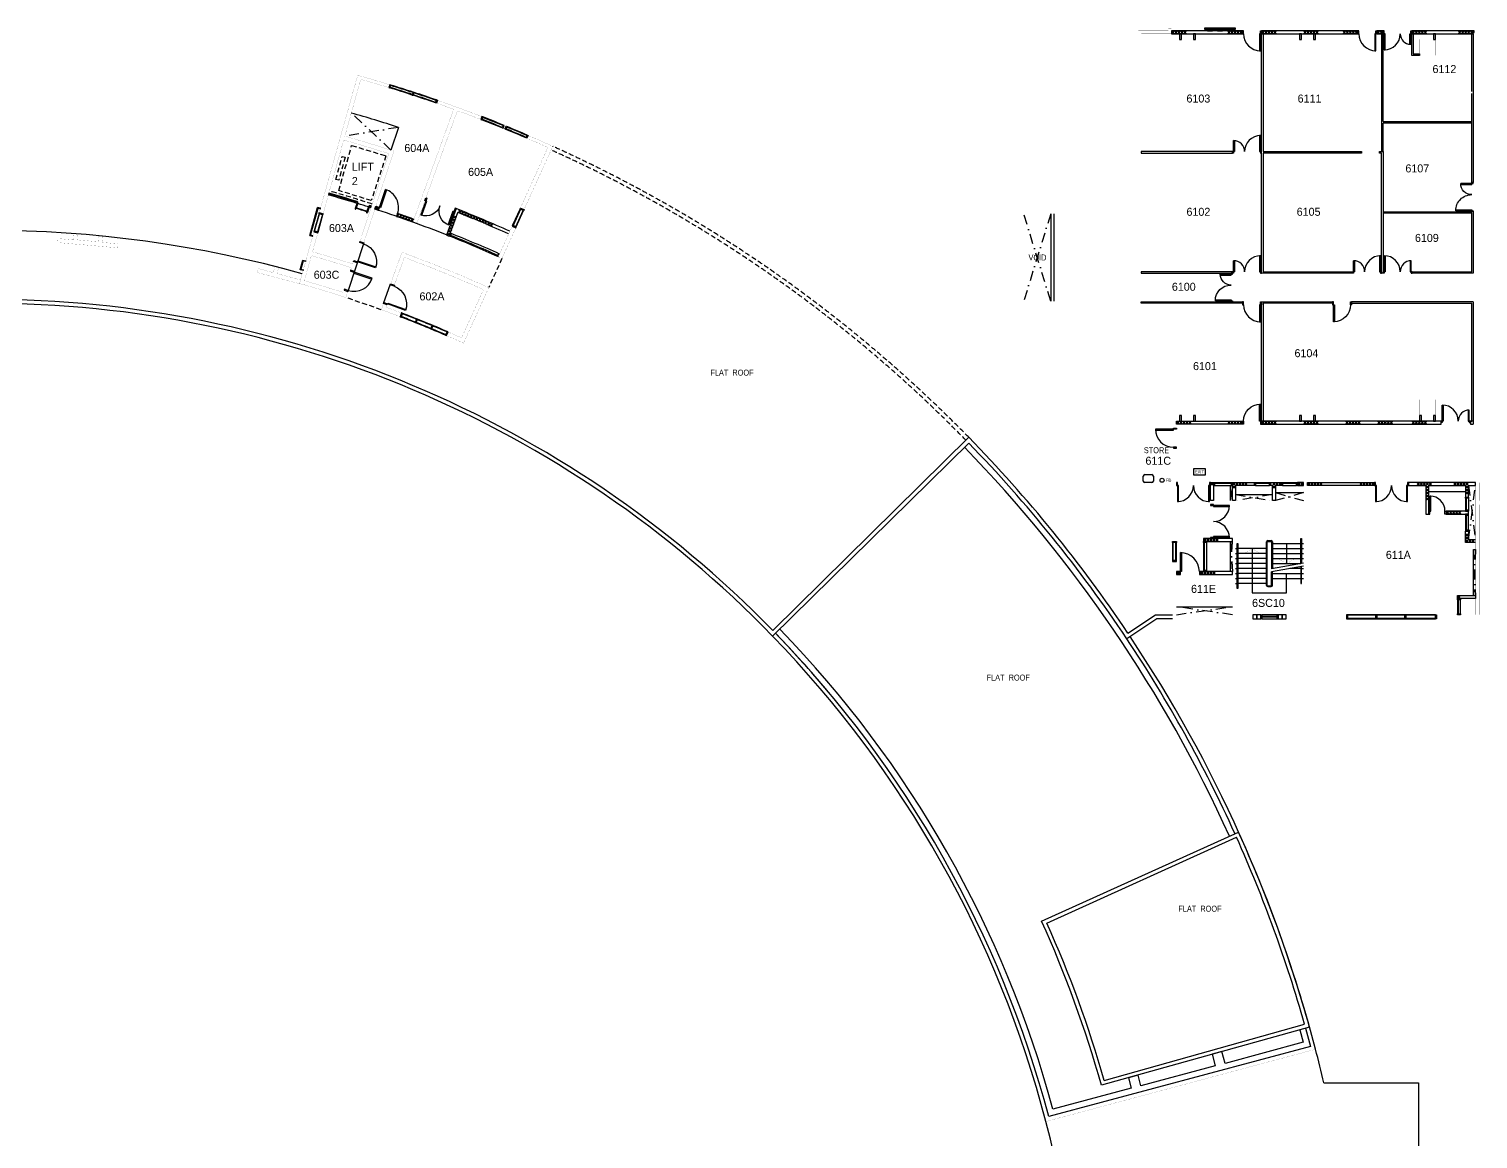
# Model space of a CAD drawing. Header units: millimetres. Extents: x -68474 to 336700, y -113450 to 53663.
# Drawn here: x 2114 to 74525, y -75554 to -20080 of the extents above; entities that cross this region are included whole.
import ezdxf

# ---------------------------------------------------------------- set-up
doc = ezdxf.new("R2010")
doc.units = ezdxf.units.MM
doc.header["$LTSCALE"] = 1000
doc.linetypes.add('s4148a$0$DASHDOT', pattern=[1, 0.5, -0.25, 0, -0.25])
doc.linetypes.add('s4148a$0$HIDDEN', pattern=[0.375, 0.25, -0.125])
for name, color, linetype in [('s4148a$0$11', 14, 'Continuous'), ('s4148a$0$17', 14, 'Continuous'), ('s4148a$0$20', 7, 'Continuous'), ('s4148a$0$22', 7, 'Continuous'), ('s4148a$0$23', 7, 'Continuous'), ('s4148a$0$25', 7, 'Continuous'), ('s4148a$0$30', 7, 'Continuous'), ('s4148a$0$31', 7, 'Continuous'), ('s4148a$0$33', 7, 'Continuous'), ('s4148a$0$41', 7, 'Continuous'), ('s4148a$0$42', 7, 'Continuous'), ('s4148a$0$45', 7, 'Continuous'), ('s4148a$0$48', 7, 'Continuous'), ('s4148a$0$49', 7, 'Continuous'), ('s4148a$0$56', 7, 'Continuous'), ('s4148a$0$6', 7, 'Continuous'), ('s4148a$0$ROOM-NO', 4, 'Continuous')]:
    doc.layers.add(name, color=color, linetype=linetype)
doc.styles.add('s4148a$0$STANDARD', font='txt')

# ---------------------------------------------------------------- blocks, each defined once
blk = doc.blocks.new('s4148a$0$D950')
at = {"layer": 's4148a$0$41', "color": 14, "linetype": 'Continuous'}
for points in [[(0.1, 1), (0.05, 1), (0.05, 0), (0, 0), (0, 0.15), (0.1, 0.15)], [(0.9, 0), (0.95, 0), (0.95, 0.15), (0.9, 0.15)]]:
    blk.add_lwpolyline(points, close=True, dxfattribs=at)
blk.add_arc((0.05, 0.15), 0.85, 0, 90, dxfattribs=at)
blk = doc.blocks.new('s4148a$0$D1050A')
at = {"layer": 's4148a$0$30', "color": 14, "linetype": 'Continuous'}
for points in [[(0.05, 0.2), (0.1001, 0.2), (0.1, 1.15), (0.05, 1.15)], [(0, 0), (0.05, 0), (0.05, 0.2), (0, 0.2)], [(1, 0), (1.05, 0), (1.0501, 0.2), (1, 0.2)]]:
    blk.add_lwpolyline(points, close=True, dxfattribs=at)
blk.add_arc((0.05, 0.200001), 0.950005, 0.000131, 90.000131, dxfattribs=at)
blk = doc.blocks.new('s4148a$0$D1600B')
at = {"layer": 's4148a$0$30', "color": 14, "linetype": 'Continuous'}
for points in [[(0, 0), (0.05, 0), (0.0501, 0.9), (0.1, 0.9), (0.1, 0.15), (0, 0.15), (0, 0)], [(1.6, 0), (1.55, 0), (1.5501, 0.9), (1.5, 0.9), (1.5, 0.15), (1.6, 0.15), (1.6, 0)]]:
    blk.add_lwpolyline(points, dxfattribs=at)
for centre, start, end in [((0.05, 0.15), 359.999944, 89.999944), ((1.550004, 0.149999), 89.999942, 179.999942)]:
    blk.add_arc(centre, 0.750002, start, end, dxfattribs=at)
blk = doc.blocks.new('s4148a$0$HAT15')
at = {"layer": 's4148a$0$22', "color": 14, "linetype": 'Continuous'}
for p, q in [((0, 0), (0.15, 0.15)), ((0, 0.15), (0.15, 0))]:
    blk.add_line(p, q, dxfattribs=at)
blk = doc.blocks.new('s4148a$0$FD')
at = {"layer": 's4148a$0$45', "linetype": 'Continuous'}
blk.add_circle((0, 0), 0.1, dxfattribs=at)
at = {"layer": 's4148a$0$45', "linetype": 'Continuous', "style": 's4148a$0$STANDARD', "width": 0.8}
blk.add_text('FD', height=0.15, dxfattribs=at).set_placement((0.2, -0.0749))
blk = doc.blocks.new('s4148a$0$INSINK')
at = {"layer": 's4148a$0$49', "linetype": 'Continuous'}
for p, q in [((0, 0.075), (0, 0.325)), ((0.075, 0.4), (0.425, 0.4)), ((0.425, 0), (0.075, 0)), ((0.5, 0.325), (0.5, 0.075))]:
    blk.add_line(p, q, dxfattribs=at)
for centre, start, end in [((0.075, 0.325001), 90, 180), ((0.075, 0.075), 180, 270), ((0.425001, 0.325001), 0, 90), ((0.425001, 0.075), 270, 0)]:
    blk.add_arc(centre, 0.075, start, end, dxfattribs=at)
blk = doc.blocks.new('s4148a$0$EXIT')
at = {"layer": 's4148a$0$56', "color": 1, "linetype": 'Continuous'}
blk.add_lwpolyline([(0, 0), (0.6, 0), (0.6, 0.3), (0, 0.3)], close=True, dxfattribs=at)
at = {"layer": 's4148a$0$56', "color": 1, "linetype": 'Continuous', "style": 's4148a$0$STANDARD', "width": 0.8}
blk.add_text('EXIT', height=0.15, dxfattribs=at).set_placement((0.0816, 0.0747))
blk = doc.blocks.new('s4148a$0$CATLAD')
at = {"layer": 's4148a$0$25', "color": 10, "linetype": 'Continuous'}
blk.add_lwpolyline([(-0.15, -0.032), (-0.15, 0.468), (0, 0.468), (0, 0.436), (-0.118, 0.436), (-0.118, 0), (0, 0), (0, -0.032), (-0.15, -0.032)], dxfattribs=at)
blk = doc.blocks.new('s4148a$0$CHAT15')
at = {"layer": 's4148a$0$22', "color": 14, "linetype": 'Continuous'}
for points in [[(0, 0), (0.15, 0.15), (0.3, 0), (0.45, 0.15), (0.6, 0), (0.75, 0.15)], [(0, 0.15), (0.15, 0), (0.3, 0.15), (0.45, 0), (0.6, 0.15), (0.75, 0)]]:
    blk.add_lwpolyline(points, dxfattribs=at)
blk = doc.blocks.new('s4148a$0$D1050B')
at = {"layer": 's4148a$0$30', "color": 10, "linetype": 'Continuous'}
blk.add_lwpolyline([(0.05, 0.15), (0.05, 1.1), (0.1, 1.1), (0.1, 0.15), (0, 0.15), (0, 0), (0.05, 0), (0.05, 0.15)], dxfattribs=at)
blk.add_lwpolyline([(1, 0), (1.05, 0), (1.05, 0.15), (1, 0.15)], close=True, dxfattribs=at)
blk.add_arc((0.05, 0.15), 0.95, 0, 90, dxfattribs=at)
blk = doc.blocks.new('s4148a$0$D1700B')
at = {"layer": 's4148a$0$30', "linetype": 'Continuous'}
for points in [[(0.05, 0.15), (0.1, 0.15), (0.1, 0.95), (0.05, 0.95)], [(1.6, 0.15), (1.65, 0.15), (1.65, 0.95), (1.6, 0.95)], [(0, 0), (0.05, 0), (0.05, 0.15), (0, 0.15)], [(1.65, 0), (1.7, 0), (1.7, 0.15), (1.65, 0.15)]]:
    blk.add_lwpolyline(points, close=True, dxfattribs=at)
for centre, start, end in [((0.05, 0.15), 0, 90), ((1.650003, 0.15), 90, 180)]:
    blk.add_arc(centre, 0.800001, start, end, dxfattribs=at)
blk = doc.blocks.new('s4148a$0$H450')
at = {"layer": 's4148a$0$22', "color": 10, "linetype": 'Continuous'}
for points in [[(0, 0), (0.15, 0.15), (0.3, 0), (0.45, 0.15)], [(0, 0.15), (0.15, 0), (0.3, 0.15), (0.45, 0)]]:
    blk.add_lwpolyline(points, dxfattribs=at)
blk = doc.blocks.new('s4148a$0$HAT')
at = {"layer": 's4148a$0$22', "color": 10, "linetype": 'Continuous'}
for p, q in [((0.075, 0.075), (-0.075, -0.075)), ((-0.075, 0.075), (0.075, -0.075))]:
    blk.add_line(p, q, dxfattribs=at)
blk = doc.blocks.new('s4148a$0$H300')
at = {"layer": 's4148a$0$22', "color": 14, "linetype": 'Continuous'}
for points in [[(0, 0), (0.15, 0.15), (0.3, 0)], [(0, 0.15), (0.15, 0), (0.3, 0.15)]]:
    blk.add_lwpolyline(points, dxfattribs=at)

msp = doc.modelspace()

# ---------------------------------------------------------------- linework, layer by layer
at = {"color": 14}
for p, q in [((74210, -27860), (74210, -27810)), ((74290, -27810), (74290, -27760)), ((74210, -29110), (74210, -29160)), ((74290, -29160), (74290, -29210)), ((69840, -32290), (69790, -32290)), ((69890, -32210), (69840, -32210)), ((71140, -32210), (71190, -32210)), ((71190, -32290), (71240, -32290)), ((72740, -39753.8), (72690, -39753.8)), ((72790, -39673.8), (72740, -39673.8)), ((74040, -39673.8), (74090, -39673.8)), ((74090, -39753.8), (74140, -39753.8))]:
    msp.add_line(p, q, dxfattribs=at)
at = {"layer": 's4148a$0$11', "color": 14, "linetype": 'Continuous'}
msp.add_line((20580.6, -29321.4), (20533.9, -29464), dxfattribs=at)
at = {"layer": 's4148a$0$11', "color": 10, "linetype": 'Continuous'}
for p, q in [((62150, -43649.9), (62150, -42899.9)), ((62400, -43349.9), (64250, -43349.9)), ((64400, -43249.9), (65800, -43249.9)), ((62150, -47199.9), (62150, -45699.9)), ((59450, -48949.9), (62250, -48949.9))]:
    msp.add_line(p, q, dxfattribs=at)
at = {"layer": 's4148a$0$11', "color": 10, "linetype": 's4148a$0$DASHDOT'}
for p, q in [((62250, -42899.9), (62150, -43649.9)), ((62250, -43649.9), (62150, -42899.9)), ((64250, -43349.9), (62400, -43649.9)), ((62400, -43349.9), (64250, -43649.9)), ((65800, -43249.9), (64400, -43649.9)), ((64400, -43249.9), (65800, -43649.9)), ((74050, -45599.9), (74400, -42899.9)), ((74050.1, -42899.9), (74400, -45599.9)), ((62150, -45699.9), (62250, -47199.9)), ((62150, -47199.9), (62250, -45699.9)), ((74300, -46099.9), (74400, -48399.9)), ((74400.1, -46097.5), (74300.1, -48397.5)), ((59450, -49349.9), (62250, -48949.9)), ((62250, -49349.9), (59450, -48949.9))]:
    msp.add_line(p, q, dxfattribs=at)
at = {"layer": 's4148a$0$11', "color": 14, "linetype": 'Continuous', "const_width": 5}
for points in [[(18539.7, -22395.5), (16620.6, -29257.5), (16813.1, -29311.4), (17840.9, -25627.2)], [(18691.8, -22594.2), (17897.2, -25435.3)], [(20104.3, -23011.3), (20148.3, -22867.9)], [(22475.1, -23786.6), (22524.3, -23644.9)], [(23524.4, -24160.6), (21484.8, -29802.9), (21296.8, -29734.9), (23336.7, -24092.3)], [(24744.3, -24459), (24690.3, -24599)], [(25859.8, -24901.2), (25803.2, -25040.1)], [(25952.4, -24938.9), (25895.8, -25077.8)], [(28288.9, -25943.9), (26853.8, -29109.2), (26671.7, -29026.6), (28044.5, -25998.3)], [(27059.4, -25402.3), (27000.3, -25540.2)], [(20093.6, -26310.4), (18655, -30706.1), (18845.1, -30768.3), (20346, -26182.2)], [(15630.9, -32796.4), (16351.3, -30220.7), (16543.8, -30274.5), (16281.1, -31213.5)], [(16227.2, -31406.1), (15877.1, -32658.1)], [(18288.8, -31822.5), (18328.5, -31704), (18518.7, -31765.7), (18378.7, -32193.4), (18188.5, -32131.7), (18227.4, -32012.9)], [(20752.9, -31239.6), (20183.5, -32814.8), (20371.6, -32882.8), (20872.7, -31496.1)], [(17823.1, -33248.4), (17861.6, -33129.5), (18052.2, -33191.3), (17951.1, -33500.2)], [(24825.3, -33103.1), (23731.4, -35516.8)], [(25090.3, -33003.1), (23831.6, -35781.2)], [(19716, -34107.9), (19826.5, -33802.3), (20014.4, -33870.7), (19971.9, -33988.3)], [(20732.4, -34273), (20661, -34459.8)], [(23055.5, -35219.2), (22976.1, -35402.7)]]:
    msp.add_lwpolyline(points, dxfattribs=at)
for points in [[(20148.3, -22867.9, 0.006105), (18539.7, -22395.5, 0.006105)], [(20104.3, -23011.3, 0.005375), (18691.8, -22594.2, 0.005375)], [(23336.7, -24092.3, 0.003336), (22475.1, -23786.6, 0.003336)], [(24744.3, -24459, 0.008611), (22524.3, -23644.9, 0.008611)], [(24690.3, -24599, 0.004546), (23524.4, -24160.6, 0.004546)], [(25895.8, -25077.9, 0.000365), (25803.2, -25040.2, 0.000365)], [(25952.4, -24939, 0.000364), (25859.8, -24901.3, 0.000364)], [(17840.9, -25627.2, -0.009005), (20093.6, -26310.4, -0.009005)], [(17895.5, -25434.8, -0.009771), (20346, -26182.2, -0.009771)], [(28044.5, -25998.3, 0.004161), (27000.3, -25540.2, 0.004161)], [(28288.8, -25943.9, 0.004892), (27059.4, -25402.3, 0.004892)], [(16227.2, -31406.1, -0.008805), (18227.4, -32012.9, -0.008805)], [(16281.9, -31213.7, -0.008805), (18288.8, -31822.5, -0.008805)], [(25090.3, -33003.1, 0.019226), (20752.9, -31239.6, 0.019226)], [(20872.7, -31496.1, -0.017577), (24825.3, -33103.1, -0.017577)], [(15630.9, -32796.4, -0.010478), (17951.1, -33500.2, -0.010478)], [(15877.5, -32658.2, -0.008756), (17823.1, -33248.4, -0.008756)], [(20732.4, -34273, 0.003497), (19971.9, -33988.3, 0.003497)], [(20661, -34459.8, 0.004357), (19716, -34107.9, 0.004357)], [(23831.6, -35781.2, 0.004042), (22976.1, -35402.7, 0.004042)], [(23731.4, -35516.8, 0.00318), (23055.5, -35219.2, 0.00318)]]:
    msp.add_lwpolyline(points, format="xyb", dxfattribs=at)
at = {"layer": 's4148a$0$11', "color": 14, "linetype": 'Continuous'}
msp.add_lwpolyline([(19396.9, -29080.7), (19443.6, -28938.2), (19586, -28984.8), (19539.3, -29127.3)], close=True, dxfattribs=at)
msp.add_lwpolyline([(23456.3, -29055.3), (22978.5, -30376.8), (23119.5, -30427.7), (23544.8, -29251.7)], dxfattribs=at)
at = {"layer": 's4148a$0$11', "color": 14, "linetype": 'Continuous', "const_width": 5}
for points in [[(26440.9, -30020), (25749.2, -31545.6), (25568.4, -31463.6), (26260.1, -29938)], [(65800, -42749.9), (66000, -42749.9), (66000, -49349.9), (67949.9, -49349.9), (67949.9, -49549.8), (64929.9, -49549.8), (64929.9, -49349.8), (65800, -49349.8), (65800, -43849.9), (61150, -43849.9), (61150, -43649.9), (65800, -43649.9)], [(74600, -42749.9), (74600, -43649.9), (78075, -43649.9), (78075, -43849.9), (74600, -43849.9), (74600, -49349.9), (75899.9, -49349.9), (75899.9, -49549.8), (72449.9, -49549.8), (72449.9, -49349.8), (74400, -49349.8), (74400, -42749.9)], [(59250, -46699.9), (59450, -46699.9), (59450, -49349.9), (62250, -49349.9), (62250, -45549.9), (62400, -45549.9), (62400, -49349.9), (63269.9, -49349.9), (63269.9, -49549.9), (59250, -49549.9)]]:
    msp.add_lwpolyline(points, close=True, dxfattribs=at)
at = {"layer": 's4148a$0$11', "color": 10, "linetype": 'Continuous'}
for points in [[(61150, -42749.9), (61300, -42749.9), (61300, -43649.9), (61150, -43649.9)], [(62250, -42749.9), (63350, -42749.9), (63350, -42899.9), (62400, -42899.9), (62400, -43649.9), (62250, -43649.9)], [(64700, -42749.9), (64700, -42899.9), (64400, -42899.9), (64400, -43649.9), (64250, -43649.9), (64250, -42899.9), (64150, -42899.9), (64150, -42749.9)], [(65800, -42749.9), (65500, -42749.9), (65500, -42899.9), (65800, -42899.9)], [(66000, -42749.9), (69350, -42749.9), (69350, -42899.9), (66000, -42899.9)], [(74400, -42749.9), (71050, -42749.9), (71050, -42899.9), (71925, -42899.9), (71925, -44324.8), (72075, -44324.8), (72075, -42899.9), (73900, -42899.9), (73900, -43474.8), (74050, -43474.8), (74050, -42899.9), (74400, -42899.9)], [(72925, -44324.8), (74050, -44324.8), (74050, -44174.8), (72925, -44174.8)], [(60800, -45699.9), (62250, -45699.9), (62250, -45549.9), (60800, -45549.9)], [(59450, -47349.9), (59600, -47349.9), (59600, -47199.9), (59450, -47199.9)], [(60650, -47349.9), (62250, -47349.9), (62250, -47199.9), (60650, -47199.9)], [(74400, -48549.9), (73500, -48549.9), (73500, -48399.9), (74400, -48399.9)]]:
    msp.add_lwpolyline(points, close=True, dxfattribs=at)
for points in [[(74400, -45749.9), (73900, -45749.9), (73900, -45174.7), (74050, -45174.7), (74050, -45599.9), (74400, -45599.9)], [(74300, -48399.9), (74300, -46099.9), (74400, -46099.9)]]:
    msp.add_lwpolyline(points, dxfattribs=at)
at = {"layer": 's4148a$0$11', "color": 14, "linetype": 'Continuous'}
for radius, start, end in [(62505, 70.079264, 70.821375), (62655, 70.079375, 70.823881), (63905, 65.849172, 68.466339), (63755, 65.849706, 68.327525)]:
    msp.add_arc((0.1, -88499.9), radius, start, end, dxfattribs=at)
at = {"layer": 's4148a$0$17', "color": 14, "linetype": 'Continuous'}
for p, q in [((69790, -20325), (69710, -20325)), ((69710, -20325), (69710, -26210)), ((69790, -24710), (69790, -20325)), ((74210, -20325), (74290, -20325)), ((74210, -23200), (74210, -20325)), ((74290, -20325), (74290, -27760)), ((74210, -27760), (74210, -23300)), ((69790, -24710), (74210, -24710)), ((69790, -26210), (69790, -24790)), ((74210, -24790), (69790, -24790)), ((74210, -27760), (74290, -27760)), ((69790, -29210), (74210, -29210)), ((74210, -29290), (69790, -29290)), ((74210, -32210), (74210, -29290)), ((74290, -29210), (74290, -32290)), ((69790, -32210), (69790, -32290)), ((74290, -32290), (71210, -32290)), ((71240, -32290), (71240, -32210)), ((71240, -32210), (74210, -32210)), ((74290, -33710), (68210, -33710)), ((68210, -33790), (74210, -33790)), ((74210, -39675), (74210, -33790)), ((74290, -33710), (74290, -39825)), ((72690, -39673.8), (72690, -39753.8)), ((74140, -39753.8), (74140, -39673.8)), ((74141.3, -39673.8), (74221.3, -39673.8))]:
    msp.add_line(p, q, dxfattribs=at)
at = {"layer": 's4148a$0$17'}
for p, q in [((74210, -27760), (74290, -27760)), ((69710, -32210), (69710, -31454.4))]:
    msp.add_line(p, q, dxfattribs=at)
at = {"layer": 's4148a$0$17', "color": 14, "linetype": 'Continuous'}
for points in [[(59600, -20600), (59700, -20600), (59700, -20325), (59600, -20325)], [(60300, -20600), (60400, -20600), (60400, -20325), (60300, -20325)], [(65600, -20600), (65700, -20600), (65700, -20325), (65600, -20325)], [(66300, -20600), (66400, -20600), (66400, -20325), (66300, -20325)], [(71210, -21400), (71210, -20325), (71290, -20325), (71290, -21320), (71600, -21320), (71600, -21400)], [(72300, -20600), (72400, -20600), (72400, -20325), (72300, -20325)], [(57700, -26290), (62260, -26290), (62260, -26210), (57700, -26210)], [(57700, -32290), (62260, -32290), (62260, -32210), (57700, -32210)], [(57700, -33710), (62760, -33710), (62760, -33790), (57700, -33790)], [(67260, -33710), (67260, -33790), (63790, -33790), (63790, -39675), (63710, -39675), (63710, -33710)], [(59600, -39675), (59700, -39675), (59700, -39400), (59600, -39400)], [(60300, -39675), (60400, -39675), (60400, -39400), (60300, -39400)], [(65600, -39675), (65700, -39675), (65700, -39400), (65600, -39400)], [(66300, -39675), (66400, -39675), (66400, -39400), (66300, -39400)], [(71600, -39675), (71700, -39675), (71700, -39400), (71600, -39400)], [(72300, -39675), (72400, -39675), (72400, -39400), (72300, -39400)]]:
    msp.add_lwpolyline(points, close=True, dxfattribs=at)
for points in [[(68710, -26290), (63790, -26290), (63790, -32210), (68260, -32210), (68260, -32290), (63710, -32290), (63710, -20325), (63790, -20325), (63790, -26210), (68710, -26210), (68710, -26290)], [(69610, -26290), (69610, -26210), (69790, -26210), (69790, -32290), (69710, -32290), (69710, -26290), (69610, -26290)]]:
    msp.add_lwpolyline(points, dxfattribs=at)
at = {"layer": 's4148a$0$20', "color": 14, "linetype": 'Continuous'}
for p, q in [((74141.3, -39675), (74141.3, -39825)), ((74290, -39675), (74141.3, -39675)), ((74141.3, -39825), (74290, -39825))]:
    msp.add_line(p, q, dxfattribs=at)
at = {"layer": 's4148a$0$20', "color": 14, "linetype": 'Continuous', "const_width": 5}
msp.add_lwpolyline([(59050, -20175), (57550, -20175), (57550, -42900), (59250, -42900), (59250, -45699.9), (59450, -45699.9), (59450, -41025), (59300, -41025), (59300, -42750), (57700, -42750), (57700, -39825), (59300, -39825), (59300, -40025), (59450, -40025), (59450, -39675), (57700, -39675), (57700, -20325), (59200, -20325), (59200, -20075), (59050, -20075)], close=True, dxfattribs=at)
at = {"layer": 's4148a$0$20', "color": 14, "linetype": 'Continuous'}
for points in [[(59200, -20325), (62760, -20325), (62760, -20175), (59200, -20175)], [(63710, -20325), (68525, -20325), (68525, -20175), (63710, -20175)], [(69475, -20325), (69790, -20325), (69790, -20175), (69475, -20175)], [(71210, -20325), (74290, -20325), (74290, -20175), (71210, -20175)], [(59450, -39675), (62760, -39675), (62760, -39825), (59450, -39825)], [(63710, -39825), (72690, -39823.8), (72690, -39673.8), (63710, -39675)]]:
    msp.add_lwpolyline(points, close=True, dxfattribs=at)
at = {"layer": 's4148a$0$20', "color": 2, "linetype": 'Continuous', "const_width": 5}
for points in [[(3546.4, -30753.7), (3563.9, -30554.4), (4336, -30622), (4363.3, -30308.2), (4562.8, -30323.6), (4536.7, -30622.4), (5582.7, -30713.9), (5608.8, -30415.1), (5807.8, -30434.6), (5780.5, -30748.4), (6552.4, -30815.8), (6534.9, -31015.1)], [(13520, -32246.8), (15628.9, -32811.8), (15680.7, -32618.5), (14513.7, -32305.9), (14595.7, -31999.7), (14401.9, -31949.9), (14320.5, -32254.2), (13571.8, -32053.5)]]:
    msp.add_lwpolyline(points, close=True, dxfattribs=at)
at = {"layer": 's4148a$0$22', "color": 14, "linetype": 'Continuous'}
for p, q in [((20779.3, -29390.9), (20587.9, -29482.8)), ((20637.8, -29341.3), (20729.7, -29532.5)), ((20921.6, -29441.1), (20730, -29532.6)), ((20780.2, -29391.2), (20871.7, -29582.6)), ((21063.8, -29491.7), (20872, -29582.7)), ((20922.5, -29441.4), (21013.5, -29633)), ((21205.9, -29542.6), (21013.8, -29633.1)), ((21064.7, -29492), (21155.2, -29683.8)), ((21347.8, -29593.8), (21155.5, -29683.9)), ((21206.8, -29542.9), (21296.8, -29734.9)), ((23544.8, -29251.7), (23731, -29164.5)), ((23689, -29309.2), (23595.8, -29110.6)), ((23689.5, -29309.4), (23875.9, -29222.7)), ((23833.6, -29367.3), (23740.8, -29168.4)), ((23834.1, -29367.5), (24020.7, -29281.2)), ((23978, -29425.7), (23885.7, -29226.6)), ((23978.5, -29425.9), (24165.3, -29340.1)), ((24122.3, -29484.5), (24030.5, -29285.1)), ((24122.8, -29484.7), (24309.8, -29399.3)), ((24266.4, -29543.6), (24175.1, -29344)), ((24266.9, -29543.8), (24454.1, -29458.9)), ((24410.4, -29603.1), (24319.6, -29403.2)), ((24410.9, -29603.3), (24598.3, -29518.8)), ((24554.2, -29662.9), (24463.9, -29462.8)), ((24554.7, -29663.1), (24742.3, -29579.1)), ((24697.9, -29723.1), (24608.1, -29522.8)), ((24698.4, -29723.3), (24886.2, -29639.7)), ((24841.4, -29783.6), (24752.1, -29583.1)), ((24984.8, -29844.5), (24896, -29643.8)), ((24841.9, -29783.8), (25029.9, -29700.7)), ((24985.3, -29844.7), (25173.5, -29762)), ((25128, -29905.7), (25039.7, -29704.8)), ((25128.5, -29905.9), (25316.9, -29823.7)), ((25271.1, -29967.3), (25183.3, -29766.2))]:
    msp.add_line(p, q, dxfattribs=at)
at = {"layer": 's4148a$0$22', "color": 10, "linetype": 'Continuous'}
for points in [[(65500, -42899.9), (65650, -42749.9), (65800, -42899.9)], [(65500, -42749.9), (65650, -42899.9), (65800, -42749.9)], [(74050, -42899.9), (73900, -43049.9), (74050, -43199.9), (73900, -43349.9)], [(73900, -42899.9), (74050, -43049.9), (73900, -43199.9), (74050, -43349.9)], [(73900, -45299.9), (74050, -45449.9), (73900, -45599.9), (74050, -45749.9)], [(74050, -45299.9), (73900, -45449.9), (74050, -45599.9), (73900, -45749.9)], [(74050, -45749.9), (74200, -45599.9), (74350, -45749.9)], [(74050, -45599.9), (74200, -45749.9), (74350, -45599.9)]]:
    msp.add_lwpolyline(points, dxfattribs=at)
at = {"layer": 's4148a$0$23', "color": 2, "linetype": 's4148a$0$DASHDOT'}
for p, q in [((53175.1, -29324.9), (51825.1, -33674.9)), ((53175.1, -33674.9), (51825.1, -29324.9))]:
    msp.add_line(p, q, dxfattribs=at)
at = {"layer": 's4148a$0$23', "color": 14, "linetype": 's4148a$0$HIDDEN'}
for p, q in [((25746.6, -31554.8), (25090.3, -33003.1)), ((19716, -34107.9), (17951.1, -33500.2))]:
    msp.add_line(p, q, dxfattribs=at)
at = {"layer": 's4148a$0$23', "color": 1, "linetype": 'Continuous'}
for p, q in [((39279.2, -50137), (49073.6, -40486.3)), ((39276.5, -50421.1), (49071.9, -40771)), ((52718.7, -64668.3), (62556, -60210.9)), ((52982.9, -64767.9), (62456, -60475.7)), ((66104.4, -69960.1), (55703.5, -72868.9)), ((55841.7, -72622.4), (65857.7, -69822))]:
    msp.add_line(p, q, dxfattribs=at)
at = {"layer": 's4148a$0$23', "color": 14, "linetype": 'Continuous'}
for points in [[(20148.3, -22867.9), (20104.3, -23011.3), (20152.1, -23026), (20196.1, -22882.6)], [(21317, -23396), (21363.6, -23253.4), (21316.1, -23237.9), (21269.5, -23380.5)], [(22524.3, -23644.9), (22475.1, -23786.6), (22427.9, -23770.2), (22477.1, -23628.5)], [(24744.3, -24459), (24690.3, -24598.9), (24736.9, -24616.9), (24790.9, -24477)], [(25803.2, -25040.1), (25859.8, -24901.2), (25813.5, -24882.3), (25756.9, -25021.2)], [(25895.8, -25077.8), (25952.4, -24938.9), (25998.7, -24957.8), (25942.1, -25096.7)], [(27059.4, -25402.3), (27000.3, -25540.2), (26954.3, -25520.5), (27013.4, -25382.6)], [(16560.8, -29007.3), (16170.2, -30403.7), (16146.2, -30397), (16536.8, -29000.6)], [(16162.5, -30375.6), (16539.7, -29027.3), (16544.4, -29028.6), (16167.2, -30376.9)], [(16607, -29305.7), (16364.7, -30172.6), (16557.3, -30226.4), (16799.6, -29359.5)], [(16388.7, -30179.2), (16631, -29312.3), (16775.5, -29352.7), (16533.2, -30219.6)], [(16536.8, -29000.6), (16530.1, -29024.6), (16674.5, -29065), (16681.2, -29041)], [(16813.1, -29311.4), (16799.6, -29359.6), (16607, -29305.7), (16620.5, -29257.5)], [(26461.5, -29974.5), (26833.1, -29154.8), (26651, -29072.2), (26279.4, -29891.9)], [(26673.7, -29082.5), (26302.1, -29902.1), (26438.7, -29964), (26810.3, -29144.4)], [(26853.8, -29109.2), (26833.1, -29154.8), (26651, -29072.2), (26671.7, -29026.6)], [(16290.7, -30437.4), (16297.4, -30413.3), (16152.9, -30372.9), (16146.2, -30397)], [(16543.8, -30274.5), (16557.3, -30226.4), (16364.7, -30172.5), (16351.2, -30220.6)], [(26440.9, -30020), (26461.5, -29974.5), (26279.4, -29891.9), (26258.8, -29937.4)], [(20732.4, -34273), (20661, -34459.8), (20707.7, -34477.7), (20779.1, -34290.9)], [(21460, -34773.2), (21534.1, -34587.4), (21487.7, -34568.9), (21413.6, -34754.7)], [(22231.8, -35087.6), (22308.6, -34902.9), (22262.4, -34883.7), (22185.6, -35068.4)], [(22976.1, -35402.7), (23055.5, -35219.2), (23009.6, -35199.3), (22930.2, -35382.8)]]:
    msp.add_lwpolyline(points, close=True, dxfattribs=at)
at = {"layer": 's4148a$0$23', "color": 10, "linetype": 'Continuous'}
for points in [[(59250, -45699.9), (59450, -45699.9), (59450, -45749.9), (59250, -45749.9)], [(59250, -46649.9), (59450, -46649.9), (59450, -45749.9), (59250, -45749.9)], [(59275, -46649.9), (59425, -46649.9), (59425, -45749.9), (59275, -45749.9)], [(59250, -46699.9), (59450, -46699.9), (59450, -46649.9), (59250, -46649.9)], [(63269.9, -49549.8), (63469.9, -49549.8), (63469.9, -49349.8), (63269.9, -49349.8)], [(63469.9, -49549.8), (63669.9, -49549.8), (63669.9, -49349.8), (63469.9, -49349.8)], [(63669.9, -49349.7), (63719.9, -49349.7), (63719.9, -49549.7), (63669.9, -49549.7)], [(63719.9, -49549.7), (64479.9, -49549.7), (64479.9, -49349.7), (63719.9, -49349.7)], [(63719.9, -49454.7), (64479.9, -49454.7), (64479.9, -49444.7), (63719.9, -49444.7)], [(64529.9, -49349.7), (64479.9, -49349.7), (64479.9, -49549.7), (64529.9, -49549.7)], [(64529.9, -49549.7), (64729.9, -49549.7), (64729.9, -49349.7), (64529.9, -49349.7)], [(64729.9, -49549.7), (64929.9, -49549.7), (64929.9, -49349.7), (64729.9, -49349.7)], [(67949.9, -49549.8), (67999.9, -49549.8), (67999.9, -49349.8), (67949.9, -49349.8)], [(67999.8, -49524.7), (69424.9, -49524.7), (69424.9, -49374.6), (67999.8, -49374.6)], [(67999.9, -49549.7), (72399.9, -49549.7), (72399.9, -49349.8), (67999.9, -49349.8)], [(69474.9, -49349.7), (69424.9, -49349.7), (69424.9, -49549.7), (69474.9, -49549.7)], [(69474.9, -49524.7), (70874.9, -49524.7), (70874.9, -49374.7), (69474.9, -49374.7)], [(70924.9, -49349.7), (70874.9, -49349.7), (70874.9, -49549.7), (70924.9, -49549.7)], [(70924.8, -49524.6), (72399.8, -49524.6), (72399.8, -49374.7), (70924.8, -49374.7)], [(72449.9, -49549.8), (72399.9, -49549.8), (72399.9, -49349.8), (72449.9, -49349.8)]]:
    msp.add_lwpolyline(points, close=True, dxfattribs=at)
at = {"layer": 's4148a$0$23', "color": 1, "linetype": 'Continuous'}
for points in [[(59249.9, -49549.9), (58472.7, -49549.9), (56973.8, -50551.5)], [(57029, -50274.1), (58412, -49349.9), (59249.9, -49349.9)], [(65911.4, -70012.7), (66160.6, -70927.6), (53072.9, -74434.4)], [(65622, -70091.6), (65792, -70715.8), (61885.8, -71782.9), (61725.3, -71184.8), (61243.9, -71319.4), (61397.8, -71893.2), (57678.8, -72889.6), (57535.8, -72356.5), (57054.4, -72491.1), (57195.9, -73019), (53285, -74066.9)], [(66824.1, -72749.8), (71550.2, -72749.8), (71550.2, -101250), (67262.8, -101250), (66716.9, -100704.1), (66716.9, -93374.8), (71550.2, -93374.8)]]:
    msp.add_lwpolyline(points, dxfattribs=at)
at = {"layer": 's4148a$0$23', "color": 1, "linetype": 'Continuous', "const_width": 5}
msp.add_lwpolyline([(66104.4, -69960.1), (66406.3, -71068.8), (52929.3, -74679.9)], dxfattribs=at)
at = {"layer": 's4148a$0$23', "color": 14, "linetype": 'Continuous'}
for radius, start, end in [(68505, 71.911844, 72.892319), (68530, 71.911844, 72.892344), (68630, 71.911825, 72.892417), (68655, 71.911825, 72.892428), (68505, 70.889619, 71.870053), (68530, 70.889606, 71.870064), (68630, 70.889553, 71.870114), (68655, 70.889539, 71.870125), (68505, 67.914897, 68.832581), (68530, 67.914897, 68.832581), (68630, 67.914711, 68.832714), (68655, 67.914711, 68.832714), (68505, 66.829831, 67.747622), (68530, 66.829831, 67.747622), (68630, 66.829767, 67.747803), (68655, 66.829767, 67.747803), (57855, 66.6011, 69.076889), (57880, 68.276353, 69.027364), (58055, 66.601103, 69.076894), (58030, 68.276303, 69.027506), (57880, 67.451083, 68.226903), (58030, 67.451008, 68.226981), (57880, 66.650622, 67.401556), (58030, 66.650497, 67.401608)]:
    msp.add_arc((0.1, -88499.9), radius, start, end, dxfattribs=at)
at = {"layer": 's4148a$0$23', "color": 1, "linetype": 's4148a$0$HIDDEN'}
for radius, start, end in [(68655, 44.374686, 65.666789), (68455, 44.372861, 65.666908)]:
    msp.add_arc((0.1, -88499.9), radius, start, end, dxfattribs=at)
at = {"layer": 's4148a$0$23', "color": 1, "linetype": 'Continuous'}
for radius, start, end in [(58355, 74.3255, 105.6745), (54905, 44.323931, 135.782614), (54705, 44.113033, 135.994947), (68655, 33.833481, 44.374678), (68155, 24.3331, 44.203583), (68455, 33.666372, 44.205189), (54705, 14.633433, 44.113033), (54905, 40.104514, 44.113025), (54905, 14.843503, 44.113033), (55205, 15.15575, 44.113033), (68455, 24.333289, 33.666003), (68655, 14.707878, 33.666003), (68455, 15.834292, 24.166056), (68655, 15.666811, 24.333367), (57855, 15.674722, 24.325486), (58055, 15.8721, 24.128508), (68655, 13.2623, 14.707875), (54705, 344.068511, 14.633433)]:
    msp.add_arc((0.1, -88499.9), radius, start, end, dxfattribs=at)
at = {"layer": 's4148a$0$25', "color": 10, "linetype": 's4148a$0$DASHDOT'}
for p, q in [((20203.3, -26135.7), (18220.2, -24279.5)), ((20576.8, -24995.3), (17895.5, -25434.8))]:
    msp.add_line(p, q, dxfattribs=at)
at = {"layer": 's4148a$0$25', "color": 10, "linetype": 'Continuous'}
for p, q in [((20576.8, -24995.3), (20203.3, -26135.7)), ((18509, -28772), (18416.2, -29055.7)), ((18509, -28772), (18416.2, -29055.7)), ((18547.3, -28783.9), (18454.4, -29067.9)), ((18547.3, -28783.9), (18454.4, -29067.9)), ((19081.4, -28952.4), (18986.5, -29242.3)), ((19081.4, -28952.4), (18986.5, -29242.3)), ((19119.6, -28964.6), (19024.7, -29254.5)), ((19119.6, -28964.6), (19024.7, -29254.5)), ((18845, -30768.3), (18052.2, -33191.3)), ((19826.5, -33802.3), (20183.5, -32814.8)), ((62400, -46049.9), (62490, -46049.9)), ((62400, -46299.9), (62490, -46299.9)), ((63950, -46049.9), (62530, -46049.9)), ((63950, -46299.9), (62530, -46299.9)), ((63239.9, -46049.8), (63239.6, -48265.5)), ((63950, -47884.9), (63950, -45714.9)), ((63990, -47884.9), (63990, -45714.9)), ((64015, -45649.9), (64185, -45649.9)), ((64015, -45689.9), (64185, -45689.9)), ((64210, -45714.9), (64210, -47057.4)), ((64250, -45714.9), (64250, -47050.3)), ((64250, -45799.9), (65670, -45799.9)), ((64250, -46049.9), (65670, -46049.9)), ((64250, -46299.9), (65670, -46299.9)), ((64959.9, -45799.8), (64960, -46799.9)), ((65710, -45799.9), (65800, -45799.9)), ((65710, -46049.9), (65800, -46049.9)), ((65710, -46299.9), (65800, -46299.9)), ((62400, -46549.9), (62490, -46549.9)), ((62400, -46799.9), (62490, -46799.9)), ((62400, -47049.9), (62490, -47049.9)), ((63950, -46549.9), (62530, -46549.9)), ((63950, -46799.9), (62530, -46799.9)), ((63950, -47049.9), (62530, -47049.9)), ((65800, -46777), (64210, -47057.4)), ((65800, -46929.3), (64210, -47209.7)), ((64250, -46549.9), (65670, -46549.9)), ((64250, -46799.9), (65670, -46799.9)), ((65670, -47049.9), (65116.1, -47049.9)), ((65710, -46549.9), (65800, -46549.9)), ((65710, -47049.9), (65800, -47049.9)), ((62400, -47299.9), (62490, -47299.9)), ((62400, -47549.9), (62490, -47549.9)), ((63950, -47299.9), (62530, -47299.9)), ((63950, -47549.9), (62530, -47549.9)), ((64210, -47884.9), (64210, -47209.7)), ((64250, -47884.9), (64250, -47202.6)), ((64250, -47299.9), (65670, -47299.9)), ((64250, -47549.9), (65670, -47549.9)), ((64960, -48265.5), (64959.9, -47299.8)), ((65710, -47299.9), (65800, -47299.9)), ((65710, -47549.9), (65800, -47549.9)), ((62400, -47799.9), (62490, -47799.9)), ((63950, -47799.9), (62530, -47799.9)), ((63239.6, -48265.5), (64960, -48265.5)), ((64015, -47909.9), (64185, -47909.9)), ((64015, -47949.9), (64185, -47949.9))]:
    msp.add_line(p, q, dxfattribs=at)
at = {"layer": 's4148a$0$25', "color": 2, "linetype": 'Continuous'}
for p, q in [((53175.1, -29324.9), (53175.1, -33674.9)), ((53325.1, -29324.9), (53325.1, -33674.9))]:
    msp.add_line(p, q, dxfattribs=at)
at = {"layer": 's4148a$0$25', "color": 10, "linetype": 'Continuous'}
for points in [[(60850, -20085), (62400, -20085), (62400, -20045), (60850, -20045)], [(61000, -20175), (61250, -20175), (61250, -20085), (61000, -20085)], [(61500, -20175), (61750, -20175), (61750, -20085), (61500, -20085)], [(62000, -20175), (62250, -20175), (62250, -20085), (62000, -20085)], [(62530, -48049.9), (62490, -48049.9), (62490, -45799.9), (62530, -45799.9)]]:
    msp.add_lwpolyline(points, close=True, dxfattribs=at)
for points in [[(65670, -46799.9), (65670, -45549.9), (65710, -45549.9), (65710, -46792.9)], [(65670, -46952.2), (65670, -47799.9), (65710, -47799.9), (65710, -46945.2)]]:
    msp.add_lwpolyline(points, dxfattribs=at)
at = {"layer": 's4148a$0$25', "color": 10, "linetype": 'Continuous', "const_width": 5}
for points in [[(63672.9, -46299.8), (63239.9, -46049.8), (62806.9, -46299.8)], [(65393, -46549.9), (64960, -46799.9), (64527, -46549.9)]]:
    msp.add_lwpolyline(points, dxfattribs=at)
at = {"layer": 's4148a$0$25', "color": 10, "linetype": 'Continuous'}
for centre, radius, start, end in [((0.1, -88499.9), 66755, 72.046197, 74.160678), ((0.1, -88499.9), 62505, 72.782831, 74.145936), ((0.1, -88499.9), 62555, 72.805025, 74.146119), ((0.1, -88499.9), 62555, 72.805025, 74.146119), ((0.1, -88499.9), 62595, 72.804456, 74.146264), ((0.1, -88499.9), 62595, 72.804456, 74.146264), ((18485.1, -28764.6), 25, 342.796253, 71.854422), ((18485.1, -28764.6), 25, 342.796253, 71.854422), ((18485.1, -28764.6), 65, 342.761442, 71.899461), ((18485.1, -28764.6), 65, 342.761442, 71.899461), ((0.1, -88499.9), 62505, 72.2327, 72.746067), ((19143.3, -28972.3), 65, 71.899461, 162.178117), ((19143.3, -28972.3), 65, 71.899461, 162.178117), ((19143.3, -28972.3), 24.9, 71.854419, 162.001303), ((19143.3, -28972.3), 24.9, 71.854419, 162.001303), ((0.1, -88499.9), 62555, 72.104169, 72.172853), ((0.1, -88499.9), 62555, 72.104169, 72.172853), ((0.1, -88499.9), 62595, 72.104169, 72.172664), ((0.1, -88499.9), 62595, 72.104169, 72.172664), ((18435.3, -29061.8), 20.1, 162.287986, 342.287986), ((18435.3, -29061.8), 20.1, 162.287986, 342.287986), ((0.1, -88499.9), 62255, 72.234144, 72.749517), ((0.1, -88499.9), 62255, 72.234144, 72.749517), ((0.1, -88499.9), 62280, 72.234144, 72.749517), ((0.1, -88499.9), 62280, 72.234144, 72.749517), ((19005.6, -29248.4), 20.1, 162.287986, 342.287986), ((19005.6, -29248.4), 20.1, 162.287986, 342.287986), ((0.1, -88499.9), 62505, 72.104169, 72.195936), ((0.1, -88499.9), 62505.4, 68.429122, 71.783906), ((64015, -45714.9), 65, 90, 180), ((64015, -45714.9), 25, 90, 180), ((64185, -45714.9), 65, 0, 90), ((64185, -45714.9), 25, 0, 90), ((64015, -47884.9), 65, 180, 270), ((64015, -47884.9), 25, 180, 270), ((64185, -47884.9), 25, 270, 0), ((64185, -47884.9), 65, 270, 0)]:
    msp.add_arc(centre, radius, start, end, dxfattribs=at)
at = {"layer": 's4148a$0$25', "color": 10, "linetype": 's4148a$0$HIDDEN'}
msp.add_arc((0.1, -88499.9), 62705, 72.103544, 74.146664, dxfattribs=at)
at = {"layer": 's4148a$0$30', "color": 2, "linetype": 'Continuous'}
for p, q in [((23217.1, -30304.8), (23166, -30445.9)), ((23217.1, -30304.8), (23166, -30445.9)), ((25584.3, -31305.7), (25522.9, -31442.7)), ((25584.3, -31305.7), (25522.9, -31442.7))]:
    msp.add_line(p, q, dxfattribs=at)
at = {"layer": 's4148a$0$30', "color": 7, "linetype": 'Continuous'}
for p, q in [((62181.7, -32339), (61643, -32339)), ((61643, -32387.9), (62181.7, -32387.9)), ((62181.7, -32290), (62181.7, -32339)), ((62181.7, -32339), (62260, -32339)), ((62181.7, -32387.9), (62181.7, -32339)), ((62260, -32339), (62260, -32290)), ((61398.2, -33661), (61398.2, -33612.1)), ((61398.2, -33612.1), (62181.7, -33612.1)), ((62181.7, -33661), (61398.2, -33661)), ((62181.7, -33612.1), (62181.7, -33661)), ((62181.7, -33710), (62181.7, -33661)), ((62181.7, -33661), (62260, -33661)), ((62260, -33710), (62181.7, -33710)), ((62260, -33661), (62260, -33710))]:
    msp.add_line(p, q, dxfattribs=at)
at = {"layer": 's4148a$0$30', "color": 10, "linetype": 'Continuous'}
for p, q in [((61350, -42899.9), (62200, -42899.9)), ((63400, -42899.9), (64100, -42899.9)), ((64750, -42899.9), (65450, -42899.9)), ((74050, -43474.8), (74050, -44174.8)), ((74050, -45124.7), (74050, -44374.8)), ((60950, -45749.9), (60950, -47149.9)), ((73650, -49299.9), (73650, -48599.9))]:
    msp.add_line(p, q, dxfattribs=at)
at = {"layer": 's4148a$0$30', "color": 14, "linetype": 'Continuous'}
msp.add_lwpolyline([(19633.5, -29000.4), (19929.1, -28097.6), (19976.6, -28113.1), (19681.1, -29016), (19586, -28984.8), (19539.3, -29127.4), (19586.9, -29142.9), (19633.5, -29000.4)], dxfattribs=at)
for points in [[(20486.5, -29448.4), (20533.9, -29464), (20580.6, -29321.4), (20533.1, -29305.9)], [(59300, -40075), (58400, -40075), (58400, -40125), (59300, -40125)], [(59300, -40025), (59450, -40025), (59450, -40075), (59300, -40075)], [(59300, -41025), (59450, -41025), (59450, -40975), (59300, -40975)]]:
    msp.add_lwpolyline(points, close=True, dxfattribs=at)
at = {"layer": 's4148a$0$30', "color": 10, "linetype": 'Continuous'}
for points in [[(61300, -42749.9), (61350, -42749.9), (61350, -42899.9), (61300, -42899.9)], [(61350, -42749.9), (62200, -42749.9), (62200, -42799.9), (61350, -42799.9)], [(62200, -42749.9), (62250, -42749.9), (62250, -42899.9), (62200, -42899.9)], [(63350, -42749.9), (63400, -42749.9), (63400, -42899.9), (63350, -42899.9)], [(63400, -42749.9), (64100, -42749.9), (64100, -42799.9), (63400, -42799.9)], [(64100, -42749.9), (64150, -42749.9), (64150, -42899.9), (64100, -42899.9)], [(64700, -42749.9), (64750, -42749.9), (64750, -42899.9), (64700, -42899.9)], [(64750, -42749.9), (65450, -42749.9), (65450, -42799.9), (64750, -42799.9)], [(65450, -42749.9), (65500, -42749.9), (65500, -42899.9), (65450, -42899.9)], [(72125, -44174.8), (72175, -44174.8), (72175, -43424.8), (72125, -43424.8)], [(73900, -43474.8), (74050, -43474.8), (74050, -43524.8), (73900, -43524.8)], [(73900, -44124.8), (73950, -44124.8), (73950, -43524.8), (73900, -43524.8)], [(73900, -44174.8), (74050, -44174.8), (74050, -44124.8), (73900, -44124.8)], [(72075, -44324.8), (72125, -44324.8), (72125, -44174.8), (72075, -44174.8)], [(72925, -44324.8), (72875, -44324.8), (72875, -44174.8), (72925, -44174.8)], [(74050, -44324.8), (73900, -44324.8), (73900, -44374.8), (74050, -44374.8)], [(73900, -45124.7), (73950, -45124.7), (73950, -44374.8), (73900, -44374.8)], [(73900, -45174.7), (74050, -45174.7), (74050, -45124.7), (73900, -45124.7)], [(60800, -45699.9), (60950, -45699.9), (60950, -45749.9), (60800, -45749.9)], [(60800, -47149.9), (60850, -47149.9), (60850, -45749.9), (60800, -45749.9)], [(60800, -47199.9), (60950, -47199.9), (60950, -47149.9), (60800, -47149.9)], [(73500, -48549.9), (73650, -48549.9), (73650, -48599.9), (73500, -48599.9)], [(73500, -49299.9), (73550, -49299.9), (73550, -48599.9), (73500, -48599.9)], [(73500, -49299.9), (73650, -49299.9), (73650, -49349.9), (73500, -49349.9)]]:
    msp.add_lwpolyline(points, close=True, dxfattribs=at)
at = {"layer": 's4148a$0$30', "color": 14, "linetype": 'Continuous'}
for centre, radius, start, end in [((19633.5, -29000.4), 950, 341.244133, 71.869994), ((59300, -40075), 900, 180, 270)]:
    msp.add_arc(centre, radius, start, end, dxfattribs=at)
at = {"layer": 's4148a$0$30', "color": 2, "linetype": 'Continuous'}
for radius, start, end in [(62655.5, 65.854186, 68.296153), (62655.5, 65.854186, 68.296153), (62555.5, 65.900064, 68.247467), (62555.5, 65.900064, 68.247467), (62505.5, 65.854186, 68.291767), (62505.5, 65.854186, 68.291767)]:
    msp.add_arc((0.1, -88499.9), radius, start, end, dxfattribs=at)
at = {"layer": 's4148a$0$30', "color": 10, "linetype": 'Continuous'}
msp.add_arc((72125, -44174.8), 750, 0, 90, dxfattribs=at)
at = {"layer": 's4148a$0$30', "color": 7, "linetype": 'Continuous', "extrusion": (0, 0, -1)}
for centre, major_axis in [((62181.7, -32339), (-380.9, 380.9)), ((62181.7, -33661), (554, 554))]:
    msp.add_ellipse(centre, major_axis=major_axis, ratio=1, start_param=3.9269908, end_param=5.4977871, dxfattribs=at)
at = {"layer": 's4148a$0$31', "color": 10, "linetype": 'Continuous'}
msp.add_line((72075, -43199.9), (73900, -43199.9), dxfattribs=at)
at = {"layer": 's4148a$0$41', "color": 14, "linetype": 'Continuous'}
for p, q in [((74210, -27810), (73660, -27810)), ((73660, -27810), (73660, -27860)), ((73660, -27860), (74210, -27860)), ((74290, -27760), (74210, -27760)), ((74210, -27760), (74210, -27810)), ((74210, -27810), (74290, -27810)), ((73410, -29160), (73410, -29110)), ((73410, -29110), (74210, -29110)), ((74210, -29160), (73410, -29160)), ((74210, -29210), (74210, -29160)), ((74210, -29160), (74290, -29160)), ((74290, -29210), (74210, -29210)), ((69840, -32210), (69840, -31410)), ((69840, -31410), (69890, -31410)), ((69890, -31410), (69890, -32210)), ((71190, -31660), (71140, -31660)), ((71140, -31660), (71140, -32210)), ((71190, -32210), (71190, -31660)), ((61643, -32339), (61643, -32387.9)), ((62260, -32290), (62181.7, -32290)), ((69790, -32290), (69790, -32210)), ((69790, -32210), (69840, -32210)), ((69840, -32210), (69840, -32290)), ((71240, -32210), (71190, -32210)), ((71190, -32210), (71190, -32290)), ((71240, -32290), (71240, -32210)), ((72740, -39673.8), (72740, -38873.8)), ((72740, -38873.8), (72790, -38873.8)), ((72790, -38873.8), (72790, -39673.8)), ((72690, -39753.8), (72690, -39673.8)), ((72690, -39673.8), (72740, -39673.8)), ((72740, -39673.8), (72740, -39753.8)), ((74090, -39123.8), (74040, -39123.8)), ((74040, -39123.8), (74040, -39673.8)), ((74090, -39673.8), (74090, -39123.8)), ((74140, -39673.8), (74090, -39673.8)), ((74090, -39673.8), (74090, -39753.8)), ((74140, -39753.8), (74140, -39673.8))]:
    msp.add_line(p, q, dxfattribs=at)
for points in [[(69790, -20175), (69790, -20325), (69840, -20325), (69840, -20175)], [(71210, -20175), (71210, -20325), (71160, -20325), (71160, -20175)], [(74290, -20175), (74290, -20255), (74340, -20255), (74340, -20175)], [(69840, -20325), (69840, -21125), (69890, -21125), (69890, -20325)], [(71160, -20325), (71160, -20845), (71110, -20845), (71110, -20325)], [(62310, -26210), (62310, -25660), (62360, -25660), (62360, -26210)], [(63660, -26210), (63660, -25410), (63610, -25410), (63610, -26210)], [(62260, -26290), (62260, -26210), (62310, -26210), (62310, -26290)], [(63710, -26290), (63710, -26210), (63660, -26210), (63660, -26290)], [(62310, -32210), (62310, -31660), (62360, -31660), (62360, -32210)], [(63660, -32210), (63660, -31410), (63610, -31410), (63610, -32210)], [(68310, -32210), (68310, -31660), (68360, -31660), (68360, -32210)], [(69660, -32210), (69660, -31410), (69610, -31410), (69610, -32210)], [(62260, -32290), (62260, -32210), (62310, -32210), (62310, -32290)], [(63710, -32290), (63710, -32210), (63660, -32210), (63660, -32290)], [(68260, -32290), (68260, -32210), (68310, -32210), (68310, -32290)], [(69710, -32290), (69710, -32210), (69660, -32210), (69660, -32290)]]:
    msp.add_lwpolyline(points, close=True, dxfattribs=at)
for centre, radius, start, end in [((69840, -20325), 800, 270, 0), ((71160, -20325), 520, 180, 270), ((62310, -26210), 550, 0, 90), ((63660, -26210), 800, 90, 180), ((62310, -32210), 550, 0, 90), ((63660, -32210), 800, 90, 180), ((68310, -32210), 550, 0, 90), ((69660, -32210), 800, 90, 180)]:
    msp.add_arc(centre, radius, start, end, dxfattribs=at)
at = {"layer": 's4148a$0$41', "color": 14, "linetype": 'Continuous', "extrusion": (0, 0, -1)}
for centre, major_axis, start_param, end_param in [((74210, -27810), (-388.9, 388.9), 3.9269908, 5.4977871), ((74210, -29160), (-565.7, 565.7), 5.4977871, 7.0685835)]:
    msp.add_ellipse(centre, major_axis=major_axis, ratio=1, start_param=start_param, end_param=end_param, dxfattribs=at)
at = {"layer": 's4148a$0$41', "color": 14, "linetype": 'Continuous'}
for centre, major_axis, start_param, end_param in [((69840, -32210), (-565.7, -565.7), 2.3561945, 3.9269908), ((71190, -32210), (-388.9, -388.9), -2.3561945, -0.7853982), ((72740, -39673.8), (-565.7, -565.7), 2.3561945, 3.9269908), ((74090, -39673.8), (-388.9, -388.9), -2.3561945, -0.7853982)]:
    msp.add_ellipse(centre, major_axis=major_axis, ratio=1, start_param=start_param, end_param=end_param, dxfattribs=at)
at = {"layer": 's4148a$0$42', "color": 14, "linetype": 's4148a$0$HIDDEN'}
for points in [[(17602.4, -28159.9), (18235.4, -25896.7), (19951.9, -26421.8), (19220.6, -28655.7)], [(17446.9, -27601.6), (17770.1, -26446), (17914.6, -26486.4), (17591.4, -27642)]]:
    msp.add_lwpolyline(points, close=True, dxfattribs=at)
at = {"layer": 's4148a$0$48', "color": 3, "linetype": 'Continuous', "const_width": 5}
msp.add_lwpolyline([(53325.1, -33824.9), (51675.1, -33824.9), (51675.1, -29174.9), (53325.1, -29174.9), (53325.1, -29324.9), (51825.1, -29324.9), (51825.1, -33674.9), (53325.1, -33674.9)], close=True, dxfattribs=at)
at = {"layer": 's4148a$0$6', "color": 8, "linetype": 'Continuous', "const_width": 5}
for points in [[(59600, -21400), (60400, -21400), (60400, -20600), (59600, -20600)], [(65600, -21400), (66400, -21400), (66400, -20600), (65600, -20600)], [(71600, -21400), (72400, -21400), (72400, -20600), (71600, -20600)], [(59600, -39400), (60400, -39400), (60400, -38600), (59600, -38600)], [(65600, -39400), (66400, -39400), (66400, -38600), (65600, -38600)], [(71600, -39400), (72400, -39400), (72400, -38600), (71600, -38600)]]:
    msp.add_lwpolyline(points, close=True, dxfattribs=at)

# ---------------------------------------------------------------- block references
at = {"xscale": 999.9979999999999, "yscale": 999.9979999999999, "zscale": 1000}
for name, p in [('s4148a$0$CHAT15', (59200, -20325)), ('s4148a$0$CHAT15', (63710, -20325)), ('s4148a$0$CHAT15', (65810, -20325)), ('s4148a$0$H300', (69475, -20325)), ('s4148a$0$CHAT15', (71210, -20325)), ('s4148a$0$CHAT15', (59450, -39825)), ('s4148a$0$CHAT15', (63710, -39825)), ('s4148a$0$CHAT15', (65810, -39825)), ('s4148a$0$CHAT15', (67910, -39825)), ('s4148a$0$CHAT15', (71210, -39825)), ('s4148a$0$INSINK', (57800, -42750)), ('s4148a$0$FD', (58734.2, -42632.4)), ('s4148a$0$EXIT', (60303.2, -42357.8)), ('s4148a$0$CHAT15', (62250, -42899.9)), ('s4148a$0$H450', (64250, -42899.9)), ('s4148a$0$CHAT15', (66000, -42899.9)), ('s4148a$0$CHAT15', (71475, -42899.9)), ('s4148a$0$CHAT15', (73300, -42899.9)), ('s4148a$0$CHAT15', (72925, -44324.8)), ('s4148a$0$CHAT15', (60800, -45699.9)), ('s4148a$0$D1050B', (59600, -47349.9)), ('s4148a$0$HAT', (59525, -47274.9)), ('s4148a$0$CHAT15', (60650, -47349.9)), ('s4148a$0$HAT15', (73500, -48549.9))]:
    msp.add_blockref(name, p, dxfattribs=at)
at = {"zscale": 1000}
for name, p, xscale, yscale, rotation in [('s4148a$0$CHAT15', (62760, -20175), 999.9979999999999, 999.9979999999999, 180), ('s4148a$0$D950', (63710, -20175), 999.9979999999999, 999.9979999999999, 180), ('s4148a$0$CHAT15', (68525, -20175), 999.9979999999999, 999.9979999999999, 180), ('s4148a$0$D950', (69475, -20175), 999.9979999999999, 999.9979999999999, 180), ('s4148a$0$CHAT15', (74290, -20175), 999.9979999999999, 999.9979999999999, 180), ('s4148a$0$HAT15', (19586, -28984.8), 999.997, -999.997, 251.86997), ('s4148a$0$D1600B', (21951.7, -28511.2), 999.9979999999999, -999.9979999999999, 340.1189450000001), ('s4148a$0$HAT15', (23374.6, -29722.4), 999.9979999999999, -999.9979999999999, 250.1189450000001), ('s4148a$0$HAT15', (23425.6, -29581.3), 999.9979999999999, -999.9979999999999, 250.1189450000001), ('s4148a$0$HAT15', (23476.6, -29440.2), 999.9979999999999, -999.9979999999999, 250.1189450000001), ('s4148a$0$HAT15', (23170.6, -30286.8), 999.9979999999999, -999.9979999999999, 250.1189450000001), ('s4148a$0$HAT15', (23221.6, -30145.7), 999.9979999999999, -999.9979999999999, 250.1189450000001), ('s4148a$0$HAT15', (23272.6, -30004.6), 999.9979999999999, -999.9979999999999, 250.1189450000001), ('s4148a$0$HAT15', (23323.6, -29863.5), 999.9979999999999, -999.9979999999999, 250.1189450000001), ('s4148a$0$D1050A', (18328.5, -31704), 999.9950000000001, -999.9950000000001, 71.883133), ('s4148a$0$CATLAD', (15819.4, -32122.3), 999.9979999999998, 999.9979999999998, 344.37396), ('s4148a$0$D1050A', (18188.5, -32131.7), 999.9939999999999, 999.9939999999999, 251.856724), ('s4148a$0$D1050A', (19826.5, -33802.3), 999.9979999999999, -999.9979999999999, 70.118945), ('s4148a$0$D950', (63710, -33710), 999.9979999999999, 999.9979999999999, 180), ('s4148a$0$D950', (67260, -33710), -999.9979999999999, 999.9979999999999, 180), ('s4148a$0$D950', (63710, -39825), 999.9979999999999, -999.9979999999999, 180), ('s4148a$0$CHAT15', (62760, -39675), 999.9979999999999, 999.9979999999999, 180), ('s4148a$0$CHAT15', (70260, -39675), 999.9979999999999, 999.9979999999999, 180), ('s4148a$0$D1700B', (61150, -42749.9), 999.9979999999999, 999.9979999999999, 180), ('s4148a$0$HAT15', (61150, -42749.9), 999.9979999999999, 999.9979999999999, 270), ('s4148a$0$HAT15', (62250, -42899.9), 999.9979999999999, 999.9979999999999, 270), ('s4148a$0$HAT15', (64250, -42899.9), 999.9979999999999, 999.9979999999999, 270), ('s4148a$0$CHAT15', (69350, -42749.9), 999.9979999999999, 999.9979999999999, 180), ('s4148a$0$D1700B', (71050, -42749.9), 999.9979999999999, 999.9979999999999, 180), ('s4148a$0$CHAT15', (71925, -42899.9), 999.9979999999999, 999.9979999999999, 270), ('s4148a$0$D1700B', (61150, -43849.9), 999.9979999999999, 999.9979999999999, 270)]:
    msp.add_blockref(name, p, dxfattribs=dict(at, xscale=xscale, yscale=yscale, rotation=rotation))

# ---------------------------------------------------------------- texts
at = {"layer": 's4148a$0$33', "color": 15, "linetype": 'Continuous', "style": 's4148a$0$STANDARD', "width": 0.8}
msp.add_text('STORE', height=300, dxfattribs=at).set_placement((57827, -41280))
at = {"layer": 's4148a$0$48', "color": 15, "linetype": 'Continuous', "style": 's4148a$0$STANDARD', "width": 0.8}
for s, p in [('VOID', (52063.6, -31649.9)), ('FLAT  ROOF', (36166.8, -37402.6)), ('FLAT  ROOF', (49970.1, -52642.5)), ('FLAT  ROOF', (59552.2, -64194.8))]:
    msp.add_text(s, height=300, dxfattribs=at).set_placement(p)
at = {"layer": 's4148a$0$ROOM-NO', "style": 's4148a$0$STANDARD'}
for s, p in [('6112', (72250.1, -22283.7)), ('6103', (59956.2, -23756.8)), ('6111', (65510.9, -23756.8)), ('604A', (20871.9, -26227.7)), ('LIFT', (18247.6, -27168.2)), ('2', (18247.6, -27879)), ('605A', (24057.6, -27421.6)), ('6107', (70896.3, -27247.4)), ('6102', (59956.2, -29415.1)), ('6105', (65464.4, -29415.1)), ('603A', (17104.1, -30226.6)), ('6109', (71374.2, -30721.1)), ('603C', (16343.8, -32561.7)), ('602A', (21627.8, -33642.2)), ('6100', (59226.1, -33162.4)), ('6104', (65354.7, -36482.6)), ('6101', (60284, -37127.5)), ('611C', (57906.3, -41857.4)), ('611A', (69919.2, -46559.3)), ('611E', (60184.3, -48260.4)), ('6SC10', (63234.1, -48962))]:
    msp.add_text(s, height=400, dxfattribs=at).set_placement(p)

doc.saveas('drawing.dxf')
